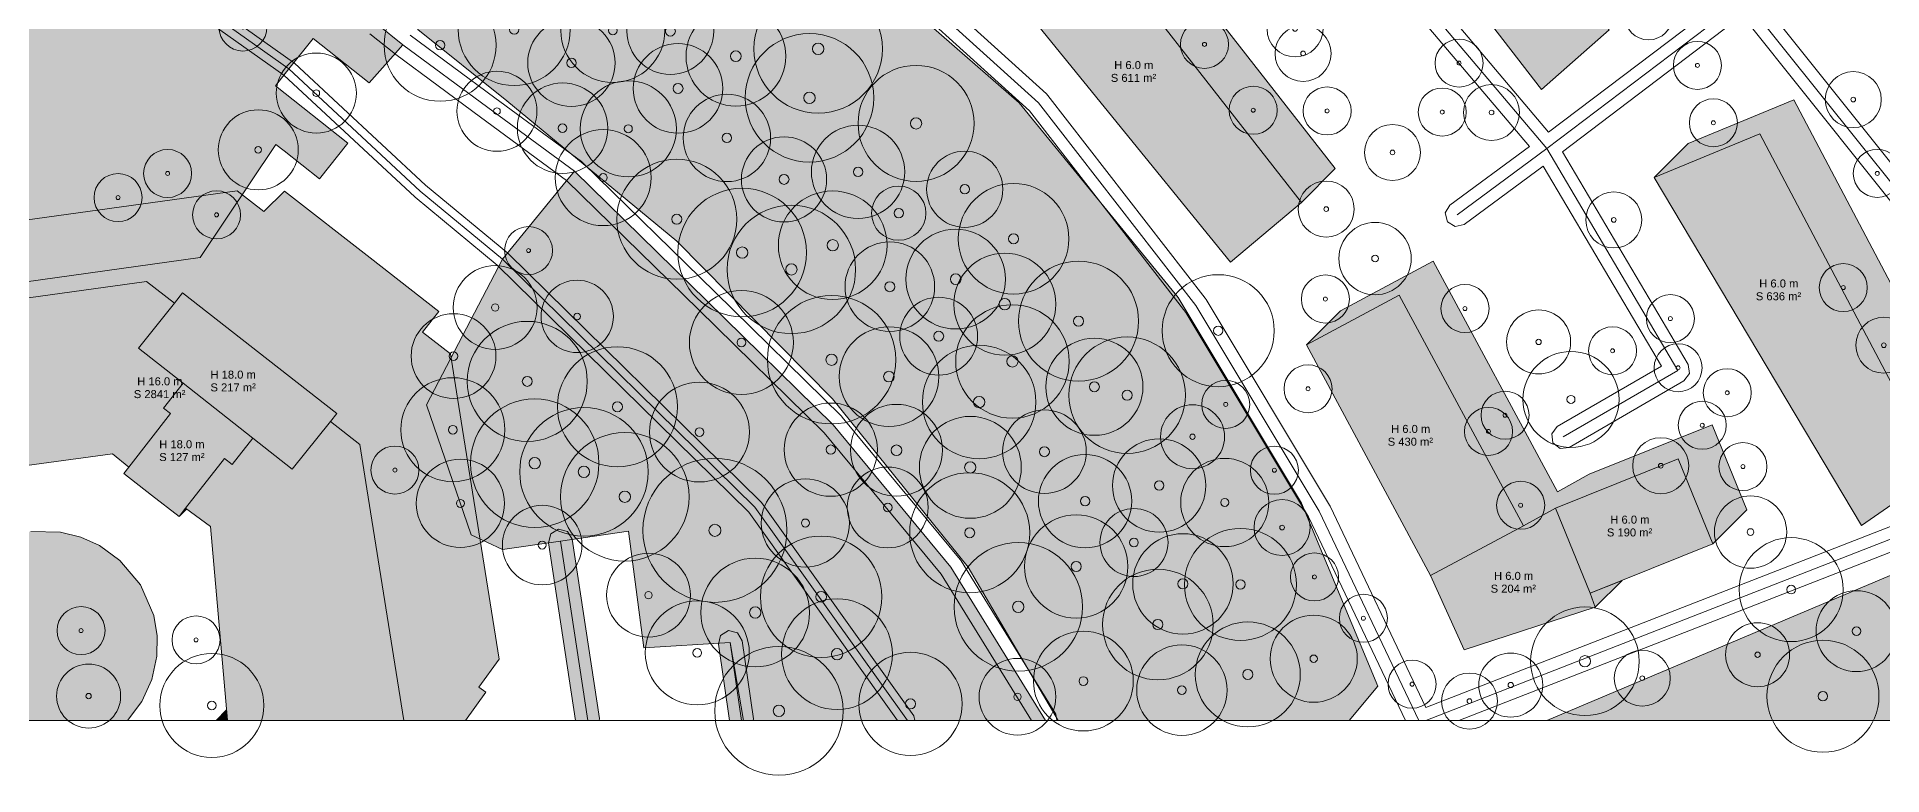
# Model space of a CAD drawing. Header units: metres. Extents: x -4 to 1086, y -7 to 929.
# Drawn here: x 686.2 to 916.8, y -6.8 to 85.4 of the extents above; entities that cross this region are included whole.
import ezdxf

# ---------------------------------------------------------------- set-up
doc = ezdxf.new("R2010")
doc.units = ezdxf.units.M
doc.header["$MEASUREMENT"] = 0
for name, color, linetype, lineweight, true_color in [('TPX_BUILDING_AREAS_TEXT', 7, 'CONTINUOUS', 0, 0x000000), ('TPX_BUILDING_HEIGHTS_TEXT', 7, 'CONTINUOUS', 0, 0x000000), ('TPX_BUILDINGS', 7, 'CONTINUOUS', 0, 0x000000), ('TPX_BUILDINGS_HATCH', 7, 'CONTINUOUS', 0, 0xf0f0f0), ('TPX_BUILDINGS_SHADOWS_HATCH', 7, 'CONTINUOUS', 0, 0x000000), ('TPX_BUILDINGS_SHADOWS_OUTLINES', 7, 'CONTINUOUS', 0, 0x000000), ('TPX_FRAME_PROJECT', 7, 'CONTINUOUS', 0, 0x000000), ('TPX_ROADS_AXES', 7, 'CONTINUOUS', 0, 0x323232), ('TPX_ROADS_CONTOURS', 7, 'CONTINUOUS', 0, 0x646464), ('TPX_ROADS_HATCH', 7, 'CONTINUOUS', 0, 0xc8c8c8), ('TPX_VEGETATION_GREEN_SPACES', 7, 'CONTINUOUS', 0, 0x58ba48), ('TPX_VEGETATION_GREEN_SPACES_HATCH', 7, 'CONTINUOUS', 0, 0x58ba48), ('TPX_VEGETATION_TREES_INDIVIDUAL', 7, 'CONTINUOUS', 0, 0x136734)]:
    doc.layers.add(name, color=color, linetype=linetype, lineweight=lineweight, true_color=true_color)
doc.styles.add('TPX_TEXTE', font='arial.ttf')

# ---------------------------------------------------------------- blocks, each defined once
blk = doc.blocks.new('TREETR006_CR055')
at = {"layer": 'TPX_VEGETATION_TREES_INDIVIDUAL'}
for radius in [5.46, 0.5833333333333334]:
    blk.add_circle((0, 0, 0.0361), radius, dxfattribs=at)
blk = doc.blocks.new('TREETR003_CR035')
at = {"layer": 'TPX_VEGETATION_TREES_INDIVIDUAL'}
for radius in [3.5, 0.2916666666666667]:
    blk.add_circle((0, 0, 0.0361), radius, dxfattribs=at)
blk = doc.blocks.new('TREETR008_CR090')
at = {"layer": 'TPX_VEGETATION_TREES_INDIVIDUAL'}
for radius in [9, 0.75]:
    blk.add_circle((0, 0, 0.0361), radius, dxfattribs=at)
blk = doc.blocks.new('TREETR006_CR058')
at = {"layer": 'TPX_VEGETATION_TREES_INDIVIDUAL'}
for radius in [5.83, 0.5833333333333334]:
    blk.add_circle((0, 0, 0.0361), radius, dxfattribs=at)
blk = doc.blocks.new('TREETR006_CR048')
at = {"layer": 'TPX_VEGETATION_TREES_INDIVIDUAL'}
for radius in [4.76, 0.5833333333333334]:
    blk.add_circle((0, 0, 0.0361), radius, dxfattribs=at)
blk = doc.blocks.new('TREETR005_CR054')
at = {"layer": 'TPX_VEGETATION_TREES_INDIVIDUAL'}
for radius in [5.44, 0.4583333333333333]:
    blk.add_circle((0, 0, 0.0361), radius, dxfattribs=at)
blk = doc.blocks.new('TREETR003_CR030')
at = {"layer": 'TPX_VEGETATION_TREES_INDIVIDUAL'}
for radius in [3, 0.25]:
    blk.add_circle((0, 0, 0.0361), radius, dxfattribs=at)
blk = doc.blocks.new('TREETR005_CR055')
at = {"layer": 'TPX_VEGETATION_TREES_INDIVIDUAL'}
for radius in [5.51, 0.5]:
    blk.add_circle((0, 0, 0.0361), radius, dxfattribs=at)
blk = doc.blocks.new('TREETR006_CR075')
at = {"layer": 'TPX_VEGETATION_TREES_INDIVIDUAL'}
for radius in [7.5, 0.625]:
    blk.add_circle((0, 0, 0.0361), radius, dxfattribs=at)
blk = doc.blocks.new('TREETR006_CR073')
at = {"layer": 'TPX_VEGETATION_TREES_INDIVIDUAL'}
for radius in [7.28, 0.625]:
    blk.add_circle((0, 0, 0.0361), radius, dxfattribs=at)
blk = doc.blocks.new('TREETR007_CR080')
at = {"layer": 'TPX_VEGETATION_TREES_INDIVIDUAL'}
for radius in [8.03, 0.7083333333333334]:
    blk.add_circle((0, 0, 0.0361), radius, dxfattribs=at)
blk = doc.blocks.new('TREETR007_CR068')
at = {"layer": 'TPX_VEGETATION_TREES_INDIVIDUAL'}
for radius in [6.79, 0.7083333333333334]:
    blk.add_circle((0, 0, 0.0361), radius, dxfattribs=at)
blk = doc.blocks.new('TREETR005_CR057')
at = {"layer": 'TPX_VEGETATION_TREES_INDIVIDUAL'}
for radius in [5.65, 0.5416666666666666]:
    blk.add_circle((0, 0, 0.0361), radius, dxfattribs=at)
blk = doc.blocks.new('TREETR006_CR070')
at = {"layer": 'TPX_VEGETATION_TREES_INDIVIDUAL'}
for radius in [7, 0.5833333333333334]:
    blk.add_circle((0, 0, 0.0361), radius, dxfattribs=at)
blk = doc.blocks.new('TREETR007_CR069')
at = {"layer": 'TPX_VEGETATION_TREES_INDIVIDUAL'}
for radius in [6.92, 0.7083333333333334]:
    blk.add_circle((0, 0, 0.0361), radius, dxfattribs=at)
blk = doc.blocks.new('TREETR006_CR069')
at = {"layer": 'TPX_VEGETATION_TREES_INDIVIDUAL'}
for radius in [6.91, 0.625]:
    blk.add_circle((0, 0, 0.0361), radius, dxfattribs=at)
blk = doc.blocks.new('TREETR006_CR049')
at = {"layer": 'TPX_VEGETATION_TREES_INDIVIDUAL'}
for radius in [4.87, 0.625]:
    blk.add_circle((0, 0, 0.0361), radius, dxfattribs=at)
blk = doc.blocks.new('TREETR006_CR065')
at = {"layer": 'TPX_VEGETATION_TREES_INDIVIDUAL'}
for radius in [6.45, 0.625]:
    blk.add_circle((0, 0, 0.0361), radius, dxfattribs=at)
blk = doc.blocks.new('TREETR005_CR062')
at = {"layer": 'TPX_VEGETATION_TREES_INDIVIDUAL'}
for radius in [6.24, 0.5416666666666666]:
    blk.add_circle((0, 0, 0.0361), radius, dxfattribs=at)
blk = doc.blocks.new('TREETR007_CR057')
at = {"layer": 'TPX_VEGETATION_TREES_INDIVIDUAL'}
for radius in [5.74, 0.6666666666666666]:
    blk.add_circle((0, 0, 0.0361), radius, dxfattribs=at)
blk = doc.blocks.new('TREETR007_CR071')
at = {"layer": 'TPX_VEGETATION_TREES_INDIVIDUAL'}
for radius in [7.09, 0.7083333333333334]:
    blk.add_circle((0, 0, 0.0361), radius, dxfattribs=at)
blk = doc.blocks.new('TREETR006_CR034')
at = {"layer": 'TPX_VEGETATION_TREES_INDIVIDUAL'}
for radius in [3.39, 0.5833333333333334]:
    blk.add_circle((0, 0, 0.0361), radius, dxfattribs=at)
blk = doc.blocks.new('TREETR007_CR076')
at = {"layer": 'TPX_VEGETATION_TREES_INDIVIDUAL'}
for radius in [7.59, 0.6666666666666666]:
    blk.add_circle((0, 0, 0.0361), radius, dxfattribs=at)
blk = doc.blocks.new('TREETR007_CR064')
at = {"layer": 'TPX_VEGETATION_TREES_INDIVIDUAL'}
for radius in [6.37, 0.7083333333333334]:
    blk.add_circle((0, 0, 0.0361), radius, dxfattribs=at)
blk = doc.blocks.new('TREETR007_CR062')
at = {"layer": 'TPX_VEGETATION_TREES_INDIVIDUAL'}
for radius in [6.23, 0.6666666666666666]:
    blk.add_circle((0, 0, 0.0361), radius, dxfattribs=at)
blk = doc.blocks.new('TREETR007_CR073')
at = {"layer": 'TPX_VEGETATION_TREES_INDIVIDUAL'}
for radius in [7.25, 0.7083333333333334]:
    blk.add_circle((0, 0, 0.0361), radius, dxfattribs=at)
blk = doc.blocks.new('TREETR005_CR043')
at = {"layer": 'TPX_VEGETATION_TREES_INDIVIDUAL'}
for radius in [4.25, 0.5416666666666666]:
    blk.add_circle((0, 0, 0.0361), radius, dxfattribs=at)
blk = doc.blocks.new('TREETR003_CR040')
at = {"layer": 'TPX_VEGETATION_TREES_INDIVIDUAL'}
for radius in [4, 0.3333333333333333]:
    blk.add_circle((0, 0, 0.0361), radius, dxfattribs=at)
blk = doc.blocks.new('TREETR004_CR050')
at = {"layer": 'TPX_VEGETATION_TREES_INDIVIDUAL'}
for radius in [5, 0.4166666666666667]:
    blk.add_circle((0, 0, 0.0361), radius, dxfattribs=at)
blk = doc.blocks.new('TREETR006_CR066')
at = {"layer": 'TPX_VEGETATION_TREES_INDIVIDUAL'}
for radius in [6.56, 0.625]:
    blk.add_circle((0, 0, 0.0361), radius, dxfattribs=at)
blk = doc.blocks.new('TREETR005_CR053')
at = {"layer": 'TPX_VEGETATION_TREES_INDIVIDUAL'}
for radius in [5.3, 0.5416666666666666]:
    blk.add_circle((0, 0, 0.0361), radius, dxfattribs=at)
blk = doc.blocks.new('TREETR005_CR051')
at = {"layer": 'TPX_VEGETATION_TREES_INDIVIDUAL'}
for radius in [5.05, 0.5416666666666666]:
    blk.add_circle((0, 0, 0.0361), radius, dxfattribs=at)
blk = doc.blocks.new('TREETR005_CR050')
at = {"layer": 'TPX_VEGETATION_TREES_INDIVIDUAL'}
for radius in [4.97, 0.5]:
    blk.add_circle((0, 0, 0.0361), radius, dxfattribs=at)
blk = doc.blocks.new('TREETR006_CR063')
at = {"layer": 'TPX_VEGETATION_TREES_INDIVIDUAL'}
for radius in [6.27, 0.625]:
    blk.add_circle((0, 0, 0.0361), radius, dxfattribs=at)
blk = doc.blocks.new('TREETR005_CR052')
at = {"layer": 'TPX_VEGETATION_TREES_INDIVIDUAL'}
for radius in [5.24, 0.4583333333333333]:
    blk.add_circle((0, 0, 0.0361), radius, dxfattribs=at)
blk = doc.blocks.new('TREETR006_CR052')
at = {"layer": 'TPX_VEGETATION_TREES_INDIVIDUAL'}
for radius in [5.22, 0.625]:
    blk.add_circle((0, 0, 0.0361), radius, dxfattribs=at)
blk = doc.blocks.new('TREETR005_CR048')
at = {"layer": 'TPX_VEGETATION_TREES_INDIVIDUAL'}
for radius in [4.79, 0.4583333333333333]:
    blk.add_circle((0, 0, 0.0361), radius, dxfattribs=at)
blk = doc.blocks.new('TREETR004_CR045')
at = {"layer": 'TPX_VEGETATION_TREES_INDIVIDUAL'}
for radius in [4.52, 0.4166666666666667]:
    blk.add_circle((0, 0, 0.0361), radius, dxfattribs=at)
blk = doc.blocks.new('TREETR006_CR053')
at = {"layer": 'TPX_VEGETATION_TREES_INDIVIDUAL'}
for radius in [5.32, 0.625]:
    blk.add_circle((0, 0, 0.0361), radius, dxfattribs=at)
blk = doc.blocks.new('TREETR005_CR060')
at = {"layer": 'TPX_VEGETATION_TREES_INDIVIDUAL'}
for radius in [6, 0.5]:
    blk.add_circle((0, 0, 0.0361), radius, dxfattribs=at)
blk = doc.blocks.new('TREETR006_CR056')
at = {"layer": 'TPX_VEGETATION_TREES_INDIVIDUAL'}
for radius in [5.6, 0.625]:
    blk.add_circle((0, 0, 0.0361), radius, dxfattribs=at)
blk = doc.blocks.new('TREETR006_CR061')
at = {"layer": 'TPX_VEGETATION_TREES_INDIVIDUAL'}
for radius in [6.07, 0.625]:
    blk.add_circle((0, 0, 0.0361), radius, dxfattribs=at)
blk = doc.blocks.new('TREETR005_CR065')
at = {"layer": 'TPX_VEGETATION_TREES_INDIVIDUAL'}
for radius in [6.5, 0.5416666666666666]:
    blk.add_circle((0, 0, 0.0361), radius, dxfattribs=at)
blk = doc.blocks.new('TREETR006_CR054')
at = {"layer": 'TPX_VEGETATION_TREES_INDIVIDUAL'}
for radius in [5.42, 0.625]:
    blk.add_circle((0, 0, 0.0361), radius, dxfattribs=at)

msp = doc.modelspace()

# ---------------------------------------------------------------- hatches: boundary and pattern name
at = {"layer": 'TPX_BUILDINGS_HATCH'}
for points in [[(851.4939185352996, 123.91596210701391), (844.2546387882903, 117.6337641547434), (874.1922656269744, 78.85387886269018), (882.639312860556, 86.31058872444555), (851.4939185352996, 123.91596210701391)], [(812.6606103153899, 105.11050213081762), (803.7489758701995, 96.1175926993601), (835.3420211048797, 57.27748859627172), (844.1911278935149, 64.73034084541723), (812.6606103153899, 105.11050213081762)], [(901.4789143772796, 73.30703628761694), (888.2647610874847, 67.86864746315405), (914.1754590244964, 24.361096269916743), (923.8210784168914, 31.01946724159643), (901.4789143772796, 73.30703628761694)], [(699.8946095677093, 54.866378417704254), (634.8293553562835, 45.855105033610016), (635.9513703556731, 38.04124223301187), (636.408542749472, 34.78925954410806), (636.8115636082366, 31.881397834513336), (638.3083106251433, 21.20428048679605), (638.8639003010467, 17.23089753696695), (641.101070520468, 2.888986221048981), (641.455864069052, -3.664754331111908e-07), (649.5342160435393, -3.664754331111908e-07), (648.3765612812713, 9.935505500528961), (651.5390731068328, 10.304354301188141), (651.671970483847, 9.183600059244782), (652.649566766806, 9.307280173990875), (651.4366275044158, 18.62943612644449), (650.8834658833221, 22.857727637980133), (650.3213673802093, 27.152609458658844), (695.6397191258147, 33.3041950375773), (697.662765619345, 31.63337956974283), (702.9055930348113, 38.34463273594156), (702.0217572422698, 39.01810323307291), (704.4541932316497, 42.131684890482575), (698.8673020573333, 46.51882134983316), (703.3818789692596, 52.15078507969156), (699.8946095677093, 54.866378417704254)], [(699.8946095677093, 54.866378417704254), (634.8293553562835, 45.855105033610016), (635.9513703556731, 38.04124223301187), (636.408542749472, 34.78925954410806), (636.8115636082366, 31.881397834513336), (638.3083106251433, 21.20428048679605), (638.8639003010467, 17.23089753696695), (641.101070520468, 2.888986221048981), (641.455864069052, -3.664754331111908e-07), (653.8684779377654, -3.664754331111908e-07), (653.764725801535, 0.773024192545563), (659.7742015095428, 1.5469890744425356), (660.8103934498504, 1.7920347363688052), (661.7627640934661, 2.2817302853800356), (662.4383965702727, 2.8627372891642153), (662.9811869831756, 3.5669361264444888), (663.4016581745818, 4.49398290226236), (663.6026116581634, 5.489628425333649), (663.5371390553191, 6.654075256083161), (663.1551619740203, 7.755037894938141), (662.6456843586639, 8.535780540201813), (661.991360780783, 9.184897056315094), (660.9251309605315, 9.804690948221833), (659.7409726353362, 10.104173293802887), (658.5632144184783, 10.071074119303375), (652.649566766806, 9.307280173990875), (651.4366275044158, 18.62943612644449), (650.8834658833221, 22.857727637980133), (650.3213673802093, 27.152609458658844), (695.6397191258147, 33.3041950375773), (697.662765619345, 31.63337956974283), (697.0425587864593, 30.841245284769684), (700.501542207785, 28.17025815555826), (703.9604226322845, 25.488188377115875), (704.7744961949065, 26.533407798502594), (707.8922806950286, 24.22036515781656), (710.0163327427581, 0.014769187662750483), (710.003549692221, -3.664754331111908e-07), (732.0578404637054, -3.664754331111908e-07), (727.4369984837249, 28.955301871988922), (726.5515862675384, 34.48358785221353), (722.8742428990081, 37.345077148173004), (723.6881028385833, 38.36813127109781), (715.0982829304412, 45.06720124790445), (704.3896065922454, 53.42692147800699), (703.3818789692596, 52.15078507969156), (699.8946095677093, 54.866378417704254)], [(703.3818789692596, 52.15078533394262), (698.8673020573333, 46.51882065040991), (704.4541932316497, 42.13168419105932), (713.186106798239, 35.27607429726049), (718.1078444691375, 31.405153162311763), (722.8742428990081, 37.34507644874975), (723.6881028385833, 38.368130571674556), (715.0982829304412, 45.06720150215551), (704.3896065922454, 53.42692173225805), (703.3818789692596, 52.15078533394262)], [(856.429385301657, 53.13074768288061), (844.8259564610198, 46.95661152107641), (860.3271523686126, 18.123552210163325), (871.9307080479339, 24.308789141010493), (856.429385301657, 53.13074768288061)], [(697.662765619345, 31.63337982399389), (697.0425587864593, 30.841245539020747), (700.501542207785, 28.17025840980932), (703.9604226322845, 25.48818863136694), (704.7744961949065, 26.53340709907934), (709.6295882435516, 32.73849666817114), (710.6082974644378, 31.975449449848384), (713.186106798239, 35.27607429726049), (704.4541932316497, 42.13168419105932), (702.0217572422698, 39.01810348732397), (702.9055930348113, 38.34463299019262), (697.662765619345, 31.63337982399389)], [(709.6295882435516, 32.73849668027833), (704.7744961949065, 26.533407111186534), (707.8922806950286, 24.220365424174815), (710.0163327427581, 0.014769454021006823), (710.003549692221, -1.0011717677116394e-07), (732.0578404637054, -1.0011717677116394e-07), (727.4369984837249, 28.955301184672862), (726.5515862675384, 34.48358716489747), (722.8742428990081, 37.345076460856944), (718.1078444691375, 31.405153174418956), (713.186106798239, 35.27607430936769), (710.6082974644378, 31.975449461955577), (709.6295882435516, 32.73849668027833)], [(891.2804347248748, 32.703603632282466), (875.9244319172576, 26.52082050545141), (880.2553101750091, 15.88326633675024), (895.6113253803924, 22.06605613930151), (891.2804347248748, 32.703603632282466)], [(871.9307080479339, 24.308789141010493), (860.3271523686126, 18.123552210163325), (864.5368882389739, 8.839396364521235), (880.9184495182708, 14.147847063373774), (880.2553101750091, 15.88326633675024), (875.9244319172576, 26.52082050545141), (871.9307080479339, 24.308789141010493)]]:
    msp.add_hatch(color=256, dxfattribs=at).paths.add_polyline_path(points)
at = {"layer": 'TPX_BUILDINGS_SHADOWS_HATCH'}
for points in [[(816.9032508106902, 109.35314262611791), (812.6606179447845, 105.11050785286352), (844.1911345692351, 64.73034847481176), (848.4337683888152, 68.97298134071752), (816.9032508106902, 109.35314262611791)], [(892.507401582785, 72.11128795845434), (888.264780160971, 67.86866653664038), (901.4789105625823, 73.3070458243601), (923.8210850926116, 31.019473917316645), (928.0637189121917, 35.26210773689672), (905.7215548725799, 77.54967678291723), (892.507401582785, 72.11128795845434)], [(639.0719958515838, 50.097746326588094), (634.8293677540496, 45.8551172753796), (699.894608614035, 54.866388752125204), (703.3818770619109, 52.15080018248409), (704.3895989628509, 53.42692799773067), (715.0982896061614, 45.067209674976766), (723.6881095143035, 38.36813874449581), (722.8742572041228, 37.345078899525106), (726.5515919895843, 34.48359532561153), (727.437008020468, 28.955303623341024), (732.0578500004485, 4.3120235204696655e-07), (739.7606421681121, 4.3120235204696655e-07), (742.305928346701, 3.513744785450399), (741.4121981831267, 4.154055072925985), (743.9537297459319, 7.665626957081258), (738.7507067890838, 40.26901002135128), (737.8652945728973, 45.79729600157589), (734.3599520893767, 48.52494378294796), (735.6021653385833, 50.07299943175167), (736.4160252781585, 51.09605355467647), (727.8262053700164, 57.795123531483114), (717.1175290318206, 66.15484376158565), (714.5446864338592, 63.58200211729854), (711.2083178730682, 66.18008656706661), (646.1430636616424, 57.16881413664669), (639.0719958515838, 50.097746326588094)], [(849.0685969563201, 51.199252016376704), (844.8259803028777, 46.95663536293432), (856.4293805332854, 53.13075626594946), (871.9307118626311, 24.30880344612524), (875.924427148886, 26.52082908852026), (891.2804309101775, 32.70361221535131), (895.6113330097869, 22.066064722370356), (899.8539658756927, 26.3086966346018), (895.5230752201751, 36.94624412758276), (880.1670724125579, 30.763461000751704), (876.1733485432342, 28.551429636310786), (860.6720257969573, 57.3733881781809), (849.0685969563201, 51.199252016376704)], [(704.7744981022552, 26.533392793964595), (703.9604808064178, 25.48824680550024), (704.907186624594, 26.43495262367651), (704.7744981022552, 26.533392793964595)], [(884.270488855429, 17.49988544685766), (880.2553235264495, 15.88326061470434), (880.9184571476653, 14.147854692768306), (884.270488855429, 17.49988544685766)], [(709.902903673239, 1.3072847863659263), (708.5956193180755, 4.3120235204696655e-07), (710.0035363407806, 4.3120235204696655e-07), (710.0163222523406, 0.01477284636348486), (709.902903673239, 1.3072847863659263)]]:
    msp.add_hatch(color=256, dxfattribs=at).paths.add_polyline_path(points)
at = {"layer": 'TPX_ROADS_HATCH'}
for points in [[(750.3950997563079, 23.307265595998615), (750.1201974125579, 22.19261391600594), (753.4946738453582, 3.14321368932724e-07), (756.4392577381805, 3.14321368932724e-07), (756.4948703022674, 0.2254899307154119), (753.0861064167693, 22.643593148794025), (752.4923135014251, 23.626156167592853), (751.3776627751067, 23.901058511342853), (750.3950997563079, 23.307265595998615)], [(771.6263571949676, 10.631135778035969), (771.345177766867, 9.518050984945148), (772.7375985356048, -1.62515789270401e-07), (775.6829167576507, -1.62515789270401e-07), (775.7377673359588, 0.2171285911463201), (774.3135815830901, 9.95230753859505), (773.7253361912444, 10.93820078810677), (772.6122513981536, 11.219381169881672), (771.6263571949676, 10.631135778035969)]]:
    msp.add_hatch(color=256, dxfattribs=at).paths.add_polyline_path(points)
at = {"layer": 'TPX_VEGETATION_GREEN_SPACES_HATCH'}
for points in [[(655.4435206623748, 125.5520638297312), (621.4342814655975, 80.65378750069067), (627.0360575886443, 46.73861587746069), (706.5855389805511, 57.83958900673315), (716.0634137364104, 71.99217689735815), (717.0799847813323, 71.18443382484838), (721.5074607105926, 67.6839989493601), (725.0632096501067, 72.1502083609812), (715.9990559788421, 79.29716289741918), (717.6848355503753, 81.40922058327124), (720.7076884480193, 85.2043846915476), (727.7194482060149, 79.66201771004125), (730.6904231281951, 83.0364855597727), (731.9194585056975, 84.43243873817846), (728.7085057469085, 87.0123795340769), (671.0308915348724, 128.8948134253733), (662.1334573002532, 134.44412601692602), (655.4435206623748, 125.5520638297312)], [(734.3565074177459, 90.0398870180361), (733.7758351536468, 86.36552769644186), (744.9001628132537, 77.42550427420065), (766.1375399800017, 59.898737497162074), (785.5927573414519, 40.183277673553675), (802.5562726231292, 19.16151387197897), (813.7924357624725, -4.102475941181183e-07), (850.1814128132537, -4.102475941181183e-07), (853.7529660435393, 4.286796159576625), (844.2160693379119, 27.144193239044398), (828.799915430136, 52.83969075186178), (808.9196597309783, 77.18115670187399), (788.2139788838103, 95.25697190267965), (761.0687190266326, 116.63074452383444), (755.856516954489, 116.1373105715029), (734.3565074177459, 90.0398870180361)], [(744.3860198231414, 57.634339407552034), (734.8790694447234, 39.42525298940018), (740.4393864842132, 23.2117358003743), (744.3850041599944, 21.378509596455842), (751.6031514378265, 22.41810329305008), (760.1249667378142, 23.64478786336258), (762.044206735678, 9.073173597920686), (772.8293791981414, 9.735179022420198), (774.4984027119353, 7.497146725654602e-08), (812.2131148548797, 7.497146725654602e-08), (800.3929349156097, 19.171041563618928), (785.6672078343108, 36.94603355275467), (769.8954831333831, 52.43662555562332), (753.3550397129729, 68.62177856313065), (751.9508610935882, 66.9282246385701), (744.3860198231414, 57.634339407552034)], [(926.3555833073333, 21.729110820684582), (874.8660145970061, 1.0291114449501038e-07), (976.6857701512054, 1.0291114449501038e-07), (961.0669699879363, 29.867036922369152), (951.2911406727508, 40.71153269568458), (926.3555833073333, 21.729110820684582)], [(685.4289647312835, 23.61439233785495), (651.4366275044158, 18.629435596521944), (652.649566766806, 9.307280597742647), (658.5632144184783, 10.071074543055147), (659.7409726353362, 10.104173717554659), (660.9251309605315, 9.804691371973604), (661.991360780783, 9.18489652639255), (662.6456843586639, 8.535780963953584), (663.1551619740203, 7.755038318689913), (663.5371390553191, 6.654075679834932), (663.6026116581634, 5.489627895411104), (663.4016581745818, 4.493983326014131), (662.9811869831756, 3.56693655019626), (662.4383965702727, 2.8627377129159868), (661.7627640934661, 2.2817297554574907), (660.8103934498504, 1.7920351601205766), (659.7742015095428, 1.5469885445199907), (653.764725801535, 0.7730246162973344), (653.8684779377654, 5.727633833885193e-08), (697.5011340351775, 5.727633833885193e-08), (699.3171139927581, 2.344693241175264), (700.5494853230193, 5.092862186487764), (701.1806279392913, 8.035193500574678), (701.2145100804046, 10.58419614797458), (700.7885218830779, 13.093247470911592), (699.1308804722503, 16.944130001123995), (696.5754500599578, 20.00552469259128), (694.0275374623016, 21.84760576253757), (691.6826993199065, 22.900784549769014), (689.1232653828338, 23.534817752894014), (685.4289647312835, 23.61439233785495)]]:
    msp.add_hatch(color=256, dxfattribs=at).paths.add_polyline_path(points)

# ---------------------------------------------------------------- linework, layer by layer
at = {"layer": 'TPX_BUILDINGS', "elevation": 0.042100000000000005}
for points in [[(851.4939185352996, 123.91596210701391), (844.2546387882903, 117.6337641547434), (874.1922656269744, 78.85387886269018), (882.639312860556, 86.31058872444555)], [(812.6606103153899, 105.11050213081762), (803.7489758701995, 96.1175926993601), (835.3420211048797, 57.27748859627172), (844.1911278935149, 64.73034084541723)], [(901.4789143772796, 73.30703628761694), (888.2647610874847, 67.86864746315405), (914.1754590244964, 24.361096269916743), (923.8210784168914, 31.01946724159643)], [(699.8946095677093, 54.866378417704254), (634.8293553562835, 45.855105033610016), (635.9513703556731, 38.04124223301187), (636.408542749472, 34.78925954410806), (636.8115636082366, 31.881397834513336), (638.3083106251433, 21.20428048679605), (638.8639003010467, 17.23089753696695), (641.101070520468, 2.888986221048981), (641.455864069052, -3.664754331111908e-07), (649.5342160435393, -3.664754331111908e-07), (648.3765612812713, 9.935505500528961), (651.5390731068328, 10.304354301188141), (651.671970483847, 9.183600059244782), (652.649566766806, 9.307280173990875), (651.4366275044158, 18.62943612644449), (650.8834658833221, 22.857727637980133), (650.3213673802093, 27.152609458658844), (695.6397191258147, 33.3041950375773), (697.662765619345, 31.63337956974283), (702.9055930348113, 38.34463273594156), (702.0217572422698, 39.01810323307291), (704.4541932316497, 42.131684890482575), (698.8673020573333, 46.51882134983316), (703.3818789692596, 52.15078507969156)], [(703.3818789692596, 52.15078533394262), (698.8673020573333, 46.51882065040991), (704.4541932316497, 42.13168419105932), (713.186106798239, 35.27607429726049), (718.1078444691375, 31.405153162311763), (722.8742428990081, 37.34507644874975), (723.6881028385833, 38.368130571674556), (715.0982829304412, 45.06720150215551), (704.3896065922454, 53.42692173225805)], [(856.429385301657, 53.13074768288061), (844.8259564610198, 46.95661152107641), (860.3271523686126, 18.123552210163325), (871.9307080479339, 24.308789141010493)], [(697.662765619345, 31.63337982399389), (697.0425587864593, 30.841245539020747), (700.501542207785, 28.17025840980932), (703.9604226322845, 25.48818863136694), (704.7744961949065, 26.53340709907934), (709.6295882435516, 32.73849666817114), (710.6082974644378, 31.975449449848384), (713.186106798239, 35.27607429726049), (704.4541932316497, 42.13168419105932), (702.0217572422698, 39.01810348732397), (702.9055930348113, 38.34463299019262)], [(709.6295882435516, 32.73849668027833), (704.7744961949065, 26.533407111186534), (707.8922806950286, 24.220365424174815), (710.0163327427581, 0.014769454021006823), (710.003549692221, -1.0011717677116394e-07), (732.0578404637054, -1.0011717677116394e-07), (727.4369984837249, 28.955301184672862), (726.5515862675384, 34.48358716489747), (722.8742428990081, 37.345076460856944), (718.1078444691375, 31.405153174418956), (713.186106798239, 35.27607430936769), (710.6082974644378, 31.975449461955577)], [(891.2804347248748, 32.703603632282466), (875.9244319172576, 26.52082050545141), (880.2553101750091, 15.88326633675024), (895.6113253803924, 22.06605613930151)], [(871.9307080479339, 24.308789141010493), (860.3271523686126, 18.123552210163325), (864.5368882389739, 8.839396364521235), (880.9184495182708, 14.147847063373774), (880.2553101750091, 15.88326633675024), (875.9244319172576, 26.52082050545141)]]:
    msp.add_lwpolyline(points, close=True, dxfattribs=at)
msp.add_lwpolyline([(650.3213673802093, 27.152609458658844), (695.6397191258147, 33.3041950375773), (697.662765619345, 31.63337956974283), (697.0425587864593, 30.841245284769684), (700.501542207785, 28.17025815555826), (703.9604226322845, 25.488188377115875), (704.7744961949065, 26.533407798502594), (707.8922806950286, 24.22036515781656), (710.0163327427581, 0.014769187662750483), (710.003549692221, -3.664754331111908e-07), (732.0578404637054, -3.664754331111908e-07), (727.4369984837249, 28.955301871988922), (726.5515862675384, 34.48358785221353), (722.8742428990081, 37.345077148173004), (723.6881028385833, 38.36813127109781), (715.0982829304412, 45.06720124790445), (704.3896065922454, 53.42692147800699), (703.3818789692596, 52.15078507969156), (699.8946095677093, 54.866378417704254), (634.8293553562835, 45.855105033610016)], dxfattribs=at)
at = {"layer": 'TPX_BUILDINGS_SHADOWS_OUTLINES', "elevation": 0.0391}
for points in [[(816.9032508106902, 109.35314262611791), (812.6606179447845, 105.11050785286352), (844.1911345692351, 64.73034847481176), (848.4337683888152, 68.97298134071752)], [(892.507401582785, 72.11128795845434), (888.264780160971, 67.86866653664038), (901.4789105625823, 73.3070458243601), (923.8210850926116, 31.019473917316645), (928.0637189121917, 35.26210773689672), (905.7215548725799, 77.54967678291723)], [(849.0685969563201, 51.199252016376704), (844.8259803028777, 46.95663536293432), (856.4293805332854, 53.13075626594946), (871.9307118626311, 24.30880344612524), (875.924427148886, 26.52082908852026), (891.2804309101775, 32.70361221535131), (895.6113330097869, 22.066064722370356), (899.8539658756927, 26.3086966346018), (895.5230752201751, 36.94624412758276), (880.1670724125579, 30.763461000751704), (876.1733485432342, 28.551429636310786), (860.6720257969573, 57.3733881781809)], [(704.7744981022552, 26.533392793964595), (703.9604808064178, 25.48824680550024), (704.907186624594, 26.43495262367651)], [(884.270488855429, 17.49988544685766), (880.2553235264495, 15.88326061470434), (880.9184571476653, 14.147854692768306)], [(709.902903673239, 1.3072847863659263), (708.5956193180755, 4.3120235204696655e-07), (710.0035363407806, 4.3120235204696655e-07), (710.0163222523406, 0.01477284636348486)]]:
    msp.add_lwpolyline(points, close=True, dxfattribs=at)
msp.add_lwpolyline([(634.8293677540496, 45.8551172753796), (699.894608614035, 54.866388752125204), (703.3818770619109, 52.15080018248409), (704.3895989628509, 53.42692799773067), (715.0982896061614, 45.067209674976766), (723.6881095143035, 38.36813874449581), (722.8742572041228, 37.345078899525106), (726.5515919895843, 34.48359532561153), (727.437008020468, 28.955303623341024), (732.0578500004485, 4.3120235204696655e-07), (739.7606421681121, 4.3120235204696655e-07), (742.305928346701, 3.513744785450399), (741.4121981831267, 4.154055072925985), (743.9537297459319, 7.665626957081258), (738.7507067890838, 40.26901002135128), (737.8652945728973, 45.79729600157589), (734.3599520893767, 48.52494378294796), (735.6021653385833, 50.07299943175167), (736.4160252781585, 51.09605355467647), (727.8262053700164, 57.795123531483114), (717.1175290318206, 66.15484376158565), (714.5446864338592, 63.58200211729854), (711.2083178730682, 66.18008656706661), (646.1430636616424, 57.16881413664669)], dxfattribs=at)
at = {"layer": 'TPX_FRAME_PROJECT', "elevation": 0.0001}
msp.add_lwpolyline([(0, 0), (1081.3059408608242, 0), (1081.3059408608242, 926.4194429055788), (0, 926.4194429055788)], close=True, dxfattribs=at)
at = {"layer": 'TPX_ROADS_AXES', "elevation": 0.030099999999999995}
for points in [[(301.30643856246024, 376.6542694591917), (314.36009800154716, 370.3332998775877), (350.8414870472625, 354.4331638836302), (365.45589363295585, 348.1527416729368), (379.8511248799041, 341.9741928600706), (408.0706893177703, 327.9710943722166), (438.11926376540214, 310.0268337749876), (449.28327572066337, 302.283179523889), (469.02779304701835, 288.90440488094464), (486.8892575474456, 276.8072474026121), (497.7072669239715, 271.9155504726805), (557.1403485508636, 249.6119282268919), (621.4040614338592, 224.91271901363507), (636.9949895115569, 212.5936462902464), (670.0718280049041, 187.90424275631085), (690.4122840138152, 172.72459721798077), (726.0831042500213, 145.98225713009015), (745.6683970661834, 130.8985960506834), (758.2186223240569, 120.91417718166485), (789.8262978764251, 96.69361520046368), (811.3320628376678, 77.19142556423321), (831.0017100544646, 51.84332394832745), (846.4178706379607, 26.147830250207335), (858.8672114582732, 2.407468855381012e-07)], [(852.4841185780242, 149.48845184547827), (899.5334798069671, 90.17326153023168), (932.946288225241, 48.378872759174556)], [(655.4435206623748, 125.55206363508478), (717.6848355503753, 81.40922038862482), (734.0808287831023, 66.14535968611017), (744.3860198231414, 57.634339979384094), (775.9199620457366, 26.66427772352472), (794.9634181233123, -3.0687078833580017e-07)], [(930.0759402485564, 111.90651787025854), (899.5334798069671, 90.17326153023168), (874.8589078160003, 71.45449150307104), (863.6376839848235, 63.19290054542944)], [(876.9185916157439, 35.422905809711665), (891.2321568699554, 43.72157657844946), (874.8589078160003, 71.45449150307104), (846.0823308201507, 105.50152290565893), (835.1444359989837, 95.8295935462229)], [(812.2131148548797, -1.62515789270401e-07), (800.3929349156097, 19.17104132613167), (785.6672078343108, 36.94603426894173), (769.8954831333831, 52.436625318136066), (753.3550397129729, 68.6217792793177), (742.5279055805877, 76.60573370894417), (731.9194585056975, 84.43243868788704), (728.7085057469085, 87.01237948378548)], [(859.7352839680389, -1.62515789270401e-07), (923.686600801535, 24.935622052755207), (952.5838137837127, 47.79300387343392), (966.5693961353973, 58.85481245955452), (975.3316699238494, 68.25938208540902)], [(751.6031514378265, 22.41810319572687), (755.0119153233245, -2.2351741790771484e-08)], [(774.25356495101, 2.491287887096405e-07), (772.8293791981414, 9.73517919657752)]]:
    msp.add_lwpolyline(points, dxfattribs=at)
at = {"layer": 'TPX_ROADS_CONTOURS', "elevation": 0.027099999999999996}
for points in [[(654.8759774192004, 124.7286104154773), (717.0521096213488, 80.63199557783082), (733.3994435294298, 65.41343440534547), (733.444034479442, 65.37432517530397), (743.7160300238756, 56.89072169782594), (775.1569527609972, 26.012015719432384), (793.7345665915636, 3.7671998143196106e-07), (795.9117297156481, 3.7671998143196106e-07), (795.7771872504381, 0.5811876249499619), (776.7337311728625, 27.24546565534547), (776.6206616385607, 27.377734560985118), (745.0867194159655, 58.34779681684449), (745.0228137000231, 58.40537299634889), (734.7404984458117, 66.89750041486695), (718.3662213309435, 82.1411441755481), (718.2633351309923, 82.22490252973512), (656.0220202429919, 126.36774577619508)], [(934.117901705089, 49.315527339000255), (901.6956824286608, 89.87083663465455), (929.8195218070177, 109.88306178571656)], [(897.4057806952624, 90.44192637922242), (875.0859803183703, 73.50954570295289), (847.2279490454821, 106.46979941846803)], [(845.926875017467, 103.36173381330445), (872.6778010352282, 71.71135367872193), (862.7483519538073, 64.4008277845569), (862.1546973212389, 63.418180842418224), (862.4297570212511, 62.30356826307252), (863.4124039633898, 61.70991363050416), (864.5270165427355, 61.98497333051637), (874.4112824423937, 69.26223220350221), (889.1718224509386, 44.26091613294557), (876.1662310584215, 36.720577616710216), (875.4689997656969, 35.80849875928834), (875.6209191306261, 34.670545001048595), (876.5329970343737, 33.97331275464967), (877.6709517462878, 34.12523211957887), (891.9845170004992, 42.42390288831666), (892.6832627280382, 43.34171618940309), (892.5238398535876, 44.4841731977649), (876.8297089560656, 71.06680049421266), (899.2750157340197, 88.09439219953492), (931.7746743186144, 47.44221820356324)], [(788.8646573050646, 95.54074801923707), (810.2273444159655, 76.16830672742799), (829.7616242392687, 50.99465121747926), (845.0945252402453, 25.437934298533946), (857.2058733924059, 3.7671998143196106e-07), (863.8643664343981, 3.7671998143196106e-07), (924.2315167410998, 23.53809966566041)], [(922.9322995169787, 26.25150050641969), (859.7578228934435, 1.6187814665026963), (847.772201441112, 26.792644877452403), (847.7041348441271, 26.919531245250255), (832.287974260631, 52.61502494337037), (832.1867693884997, 52.762907404918224), (812.5171221717028, 78.11100902082399), (812.33969869453, 78.30258121015504), (792.0288809760241, 96.72115077497438)], [(727.7975052817492, 85.82014693738893), (730.9799355490832, 83.26312293531373), (731.028925798717, 83.2253955793567), (741.6373728736071, 75.39869060041383), (752.3806704505114, 67.4765581083484), (768.8454054816393, 51.36548652173951), (784.5612133963732, 35.92981471540406), (799.1710556967882, 18.294702906627208), (810.4509161933092, 3.7671998143196106e-07), (813.6168202384142, 3.7671998143196106e-07), (813.4899291022448, 0.7872375440783799), (801.6697491629748, 19.95827903272584), (801.5480345709948, 20.127985377330333), (786.822307489696, 37.90297832014039), (786.7182873709826, 38.01618899824098), (770.9465626700548, 53.50678004743531), (754.4041232093005, 69.69389094831422), (754.2452763541369, 69.8290389967151), (743.4183615668444, 77.81283225538209), (732.8348769171862, 85.62112082960084)]]:
    msp.add_lwpolyline(points, dxfattribs=at)
for points in [[(750.3950997563079, 23.307265595998615), (750.1201974125579, 22.19261391600594), (753.4946738453582, 3.14321368932724e-07), (756.4392577381805, 3.14321368932724e-07), (756.4948703022674, 0.2254899307154119), (753.0861064167693, 22.643593148794025), (752.4923135014251, 23.626156167592853), (751.3776627751067, 23.901058511342853)], [(771.6263571949676, 10.631135778035969), (771.345177766867, 9.518050984945148), (772.7375985356048, -1.62515789270401e-07), (775.6829167576507, -1.62515789270401e-07), (775.7377673359588, 0.2171285911463201), (774.3135815830901, 9.95230753859505), (773.7253361912444, 10.93820078810677), (772.6122513981536, 11.219381169881672)]]:
    msp.add_lwpolyline(points, close=True, dxfattribs=at)
at = {"layer": 'TPX_VEGETATION_GREEN_SPACES', "elevation": 0.0031}
for points in [[(655.4435206623748, 125.5520638297312), (621.4342814655975, 80.65378750069067), (627.0360575886443, 46.73861587746069), (706.5855389805511, 57.83958900673315), (716.0634137364104, 71.99217689735815), (717.0799847813323, 71.18443382484838), (721.5074607105926, 67.6839989493601), (725.0632096501067, 72.1502083609812), (715.9990559788421, 79.29716289741918), (717.6848355503753, 81.40922058327124), (720.7076884480193, 85.2043846915476), (727.7194482060149, 79.66201771004125), (730.6904231281951, 83.0364855597727), (731.9194585056975, 84.43243873817846), (728.7085057469085, 87.0123795340769), (671.0308915348724, 128.8948134253733), (662.1334573002532, 134.44412601692602)], [(734.3565074177459, 90.0398870180361), (733.7758351536468, 86.36552769644186), (744.9001628132537, 77.42550427420065), (766.1375399800017, 59.898737497162074), (785.5927573414519, 40.183277673553675), (802.5562726231292, 19.16151387197897), (813.7924357624725, -4.102475941181183e-07), (850.1814128132537, -4.102475941181183e-07), (853.7529660435393, 4.286796159576625), (844.2160693379119, 27.144193239044398), (828.799915430136, 52.83969075186178), (808.9196597309783, 77.18115670187399), (788.2139788838103, 95.25697190267965), (761.0687190266326, 116.63074452383444), (755.856516954489, 116.1373105715029)], [(744.3860198231414, 57.634339407552034), (734.8790694447234, 39.42525298940018), (740.4393864842132, 23.2117358003743), (744.3850041599944, 21.378509596455842), (751.6031514378265, 22.41810329305008), (760.1249667378142, 23.64478786336258), (762.044206735678, 9.073173597920686), (772.8293791981414, 9.735179022420198), (774.4984027119353, 7.497146725654602e-08), (812.2131148548797, 7.497146725654602e-08), (800.3929349156097, 19.171041563618928), (785.6672078343108, 36.94603355275467), (769.8954831333831, 52.43662555562332), (753.3550397129729, 68.62177856313065), (751.9508610935882, 66.9282246385701)], [(926.3555833073333, 21.729110820684582), (874.8660145970061, 1.0291114449501038e-07), (976.6857701512054, 1.0291114449501038e-07), (961.0669699879363, 29.867036922369152), (951.2911406727508, 40.71153269568458)]]:
    msp.add_lwpolyline(points, close=True, dxfattribs=at)
msp.add_lwpolyline([(653.8684779377654, 5.727633833885193e-08), (697.5011340351775, 5.727633833885193e-08), (699.3171139927581, 2.344693241175264), (700.5494853230193, 5.092862186487764), (701.1806279392913, 8.035193500574678), (701.2145100804046, 10.58419614797458), (700.7885218830779, 13.093247470911592), (699.1308804722503, 16.944130001123995), (696.5754500599578, 20.00552469259128), (694.0275374623016, 21.84760576253757), (691.6826993199065, 22.900784549769014), (689.1232653828338, 23.534817752894014), (685.4289647312835, 23.61439233785495)], dxfattribs=at)

# ---------------------------------------------------------------- block references
at = {"layer": 'TPX_VEGETATION_TREES_INDIVIDUAL'}
for name, p in [('TREETR006_CR070', (745.831768240896, 86.3326097857207, 0.0361)), ('TREETR005_CR065', (758.1550354539067, 86.21513720462099, 0.0361)), ('TREETR006_CR070', (736.5698329372099, 84.37701729359105, 0.0361)), ('TREETR006_CR054', (765.3436078801169, 86.14661807380617, 0.0361)), ('TREETR007_CR080', (783.8090322894277, 83.92674209410325, 0.0361)), ('TREETR003_CR035', (843.4006924014539, 86.42485918663442, 0.0361)), ('TREETR003_CR030', (887.5785101507208, 88.0480883140117, 0.0361)), ('TREETR003_CR030', (711.9427821275895, 86.65573243517429, 0.0361)), ('TREETR006_CR055', (752.9813776187948, 82.17666966468096, 0.0361)), ('TREETR007_CR062', (773.529902595561, 83.00275710085407, 0.0361)), ('TREETR007_CR080', (782.7236654866138, 77.80540794273838, 0.0361)), ('TREETR003_CR030', (832.0849002558971, 84.48874632501975, 0.0361)), ('TREETR003_CR035', (844.3984348204685, 83.34951995452866, 0.0361)), ('TREETR004_CR050', (721.1072824345902, 78.39277002820745, 0.0361)), ('TREETR006_CR056', (766.3023701292695, 78.9838568912819, 0.0361)), ('TREETR003_CR030', (863.9005448147655, 82.14185471646488, 0.0361)), ('TREETR003_CR030', (893.6817762615392, 81.85831515863538, 0.0361)), ('TREETR004_CR050', (743.680473606044, 76.13365506194532, 0.0361)), ('TREETR007_CR073', (796.0446709773969, 74.61263134423643, 0.0361)), ('TREETR003_CR035', (913.1547146854573, 77.58517991099507, 0.0361)), ('TREETR005_CR057', (751.8765112059773, 74.01162889320403, 0.0361)), ('TREETR005_CR060', (760.0920320247533, 73.93331715185195, 0.0361)), ('TREETR003_CR030', (838.1686722699669, 76.25523122958839, 0.0361)), ('TREETR003_CR030', (847.4111292387242, 76.16720529505983, 0.0361)), ('TREETR003_CR030', (861.7882842448889, 76.03029190469533, 0.0361)), ('TREETR003_CR035', (867.9499220008729, 75.97162063978612, 0.0361)), ('TREETR004_CR050', (713.8504924929002, 71.30833953479305, 0.0361)), ('TREETR006_CR055', (772.4055741228512, 72.79400718351826, 0.0361)), ('TREETR003_CR030', (895.6675639591995, 74.68579011457041, 0.0361)), ('TREETR005_CR060', (756.952769424126, 67.83155674487352, 0.0361)), ('TREETR006_CR058', (788.7976672669174, 68.55000400543213, 0.0361)), ('TREETR003_CR035', (855.5779914644081, 70.97969707753509, 0.0361)), ('TREETR006_CR053', (779.5454641400138, 67.61622565612197, 0.0361)), ('TREETR003_CR030', (702.5249105463154, 68.3505044542253, 0.0361)), ('TREETR006_CR075', (766.1465380761656, 62.63418628135696, 0.0361)), ('TREETR006_CR048', (802.1284219538211, 66.37908749422058, 0.0361)), ('TREETR003_CR030', (916.148005778261, 68.35917415330186, 0.0361)), ('TREETR003_CR030', (696.3340273823706, 65.34370577335358, 0.0361)), ('TREETR006_CR069', (808.2316533162957, 60.1892519867979, 0.0361)), ('TREETR003_CR035', (847.2943480054964, 63.904953960794955, 0.0361)), ('TREETR003_CR030', (708.637830309628, 63.18246658798307, 0.0361)), ('TREETR007_CR080', (774.3231125037419, 58.46846425393596, 0.0361)), ('TREETR007_CR068', (785.6292069597403, 59.382666813675314, 0.0361)), ('TREETR006_CR034', (793.883685665729, 63.39180217823014, 0.0361)), ('TREETR003_CR035', (883.2275476708892, 62.54085251549259, 0.0361)), ('TREETR007_CR080', (780.4652854896267, 56.36603171238676, 0.0361)), ('TREETR003_CR030', (747.6226318895351, 58.72296395525336, 0.0361)), ('TREETR007_CR062', (800.9943834985606, 55.148464089259505, 0.0361)), ('TREETR004_CR045', (853.397605954844, 57.71514374250546, 0.0361)), ('TREETR006_CR056', (792.769112203503, 54.20488823764026, 0.0361)), ('TREETR007_CR064', (807.1268275214825, 52.024190405383706, 0.0361)), ('TREETR005_CR052', (743.446674124687, 51.60913203842938, 0.0361)), ('TREETR006_CR075', (816.3498367520515, 49.892425953410566, 0.0361)), ('TREETR006_CR070', (833.7981217846973, 48.70427079126239, 0.0361)), ('TREETR003_CR030', (847.1872987584211, 52.6645447043702, 0.0361)), ('TREETR003_CR030', (911.9040866284631, 54.092300209682435, 0.0361)), ('TREETR004_CR045', (753.7063561599352, 50.489379537291825, 0.0361)), ('TREETR005_CR065', (774.2159869121388, 47.22804729454219, 0.0361)), ('TREETR007_CR080', (785.4928803859511, 45.07668118085712, 0.0361)), ('TREETR003_CR030', (864.6355808522785, 51.476439972408116, 0.0361)), ('TREETR003_CR030', (890.2994020773331, 50.21015215385705, 0.0361)), ('TREETR005_CR053', (738.2535100666573, 45.52694433229044, 0.0361)), ('TREETR006_CR049', (798.8723455457366, 48.01504050428048, 0.0361)), ('TREETR007_CR071', (808.0856214231462, 44.86141152540222, 0.0361)), ('TREETR003_CR040', (873.8391418022802, 47.30101278144866, 0.0361)), ('TREETR006_CR075', (747.4667721907608, 42.37326199002564, 0.0361)), ('TREETR007_CR062', (792.6620060710702, 42.96446737460792, 0.0361)), ('TREETR003_CR030', (883.0718945934204, 46.191161883529276, 0.0361)), ('TREETR003_CR035', (916.9707190557965, 46.89043990895152, 0.0361)), ('TREETR006_CR075', (758.7339263317408, 39.200009413063526, 0.0361)), ('TREETR007_CR071', (803.9291712176055, 39.79126291209832, 0.0361)), ('TREETR006_CR061', (818.3258454976021, 41.69800678035244, 0.0361)), ('TREETR006_CR073', (822.4238835415454, 40.63701884774491, 0.0361)), ('TREETR003_CR030', (891.2679789743852, 44.06923820450902, 0.0361)), ('TREETR003_CR030', (845.0263637464959, 41.44368429342285, 0.0361)), ('TREETR005_CR060', (877.8788096743519, 40.108906326349825, 0.0361)), ('TREETR003_CR030', (897.4004538585432, 40.945014129858464, 0.0361)), ('TREETR005_CR065', (738.1658312031068, 36.3302285913378, 0.0361)), ('TREETR005_CR062', (768.9741430403665, 36.0365555617027, 0.0361)), ('TREETR003_CR030', (834.737468000676, 39.49777857307345, 0.0361)), ('TREETR007_CR080', (748.3963042315445, 32.14489608677104, 0.0361)), ('TREETR006_CR058', (785.3857668851269, 33.836250639054924, 0.0361)), ('TREETR007_CR057', (793.6013177918503, 33.757965406402946, 0.0361)), ('TREETR003_CR040', (830.5907620622893, 35.44947513518855, 0.0361)), ('TREETR003_CR030', (869.6438062505331, 38.14341284893453, 0.0361)), ('TREETR003_CR030', (894.2807162938989, 36.886912214104086, 0.0361)), ('TREETR007_CR080', (754.5482284545433, 31.064302197191864, 0.0361)), ('TREETR007_CR064', (802.824340600695, 31.62618620460853, 0.0361)), ('TREETR006_CR052', (812.086306928948, 33.581846652552485, 0.0361)), ('TREETR003_CR030', (867.5704602545011, 36.119254362303764, 0.0361)), ('TREETR007_CR080', (759.6537294477457, 27.94978346861899, 0.0361)), ('TREETR006_CR058', (826.4245856687194, 29.357455529738218, 0.0361)), ('TREETR003_CR035', (889.0973613080569, 31.826503899414092, 0.0361)), ('TREETR003_CR030', (899.3667991659604, 31.728747725952417, 0.0361)), ('TREETR003_CR030', (730.9285110397032, 31.289475083351135, 0.0361)), ('TREETR005_CR055', (739.1050971117802, 27.12371452851221, 0.0361)), ('TREETR008_CR090', (770.9111630966654, 23.75468136044219, 0.0361)), ('TREETR006_CR058', (817.1626187855727, 27.401781901717186, 0.0361)), ('TREETR005_CR055', (834.6206734105363, 27.235485329758376, 0.0361)), ('TREETR003_CR030', (840.8212687812047, 31.26423179358244, 0.0361)), ('TREETR005_CR055', (782.2172944583581, 24.668884600047022, 0.0361)), ('TREETR005_CR051', (792.5062157031498, 26.614743469748646, 0.0361)), ('TREETR006_CR075', (802.7464533445309, 23.451318987179548, 0.0361)), ('TREETR003_CR030', (871.5906697937753, 26.883421742357314, 0.0361)), ('TREETR004_CR045', (900.3159300730331, 23.544107506982982, 0.0361)), ('TREETR005_CR050', (749.3258383987704, 21.91652067285031, 0.0361)), ('TREETR006_CR065', (816.0577973610489, 19.236694812308997, 0.0361)), ('TREETR005_CR043', (823.2756154570961, 22.233792701736093, 0.0361)), ('TREETR003_CR035', (841.7800874392851, 24.101443089079112, 0.0361)), ('TREETR006_CR063', (829.3886179820984, 17.065804736688733, 0.0361)), ('TREETR006_CR070', (836.5772354782093, 16.997334619052708, 0.0361)), ('TREETR005_CR052', (762.6176863661385, 15.65810984838754, 0.0361)), ('TREETR007_CR076', (784.1835450610379, 15.452579733915627, 0.0361)), ('TREETR007_CR080', (808.8205044861534, 14.195881707128137, 0.0361)), ('TREETR003_CR030', (845.8294753413647, 17.931167939677835, 0.0361)), ('TREETR005_CR065', (905.3825700997259, 16.342221666593105, 0.0361)), ('TREETR007_CR068', (775.9485030731885, 13.487152404617518, 0.0361)), ('TREETR006_CR069', (826.2591137161944, 11.98585270671174, 0.0361)), ('TREETR005_CR051', (913.5495053622872, 11.154731626156718, 0.0361)), ('TREETR003_CR030', (691.7096987391124, 11.224428632762283, 0.0361)), ('TREETR005_CR065', (768.7111865794286, 8.446362857241184, 0.0361)), ('TREETR007_CR069', (786.1692741982406, 8.279988231137395, 0.0361)), ('TREETR003_CR030', (851.9424907914945, 12.763191261328757, 0.0361)), ('TREETR007_CR068', (879.6213818221586, 7.3898780988529325, 0.0361)), ('TREETR003_CR030', (706.077201390639, 10.06544856633991, 0.0361)), ('TREETR006_CR066', (837.4971227542264, 5.7470953413285315, 0.0361)), ('TREETR005_CR054', (845.7321576274699, 7.712571136187762, 0.0361)), ('TREETR003_CR040', (901.1969772665179, 8.206443788483739, 0.0361)), ('TREETR007_CR080', (778.9124831034569, 1.1954677063040435, 0.0361)), ('TREETR005_CR062', (816.948459397885, 4.920874244067818, 0.0361)), ('TREETR005_CR057', (829.2620846473146, 3.7816253998316824, 0.0361)), ('TREETR006_CR070', (909.3639169587987, 3.0189468157477677, 0.0361)), ('TREETR003_CR040', (692.6586742489017, 3.0397488330490887, 0.0361)), ('TREETR005_CR065', (708.0531350870151, 1.8709761467762291, 0.0361)), ('TREETR006_CR065', (795.3533716459642, 2.060755841434002, 0.0361)), ('TREETR005_CR048', (808.7134163187584, 2.9554197709076107, 0.0361)), ('TREETR003_CR030', (858.026320340985, 4.529634956736118, 0.0361)), ('TREETR003_CR040', (870.3496780874557, 4.412293866742402, 0.0361)), ('TREETR003_CR035', (886.7905492049758, 5.277721452526748, 0.0361)), ('TREETR003_CR035', (865.1954859312391, 2.417463235091418, 0.0361))]:
    msp.add_blockref(name, p, dxfattribs=at)

# ---------------------------------------------------------------- texts
at = {"layer": 'TPX_BUILDING_AREAS_TEXT', "style": 'TPX_TEXTE'}
for s, p in [('S 611 m²', (820.381821430368, 79.7995812293046, 0.04510000000000001)), ('S 636 m²', (900.976217377343, 52.50617155809887, 0.04510000000000001)), ('S 217 m²', (707.8801434867155, 41.11703068233008, 0.04510000000000001)), ('S 2841 m²', (698.3013980837247, 40.27842730614357, 0.04510000000000001)), ('S 430 m²', (854.9785404103186, 34.328790819005704, 0.04510000000000001)), ('S 127 m²', (701.4783303303193, 32.41410356800664, 0.04510000000000001)), ('S 190 m²', (882.3678756805284, 22.99343583344011, 0.04510000000000001)), ('S 204 m²', (867.8399063305638, 15.96570005645044, 0.04510000000000001))]:
    msp.add_text(s, height=1, dxfattribs=at).set_placement(p)
at = {"layer": 'TPX_BUILDING_HEIGHTS_TEXT', "style": 'TPX_TEXTE'}
for s, p in [('H 6.0 m', (820.8068214303679, 81.39958122930459, 0.04510000000000001)), ('H 6.0 m', (901.401217377343, 54.106171558098865, 0.04510000000000001)), ('H 16.0 m', (698.7263980837248, 41.878427306143564, 0.04510000000000001)), ('H 18.0 m', (707.8801434867155, 42.717030682330076, 0.04510000000000001)), ('H 6.0 m', (855.4035404103186, 35.9287908190057, 0.04510000000000001)), ('H 18.0 m', (701.4783303303193, 34.01410356800663, 0.04510000000000001)), ('H 6.0 m', (882.7928756805284, 24.59343583344011, 0.04510000000000001)), ('H 6.0 m', (868.2649063305638, 17.565700056450442, 0.04510000000000001))]:
    msp.add_text(s, height=1, dxfattribs=at).set_placement(p)

doc.saveas('drawing.dxf')
